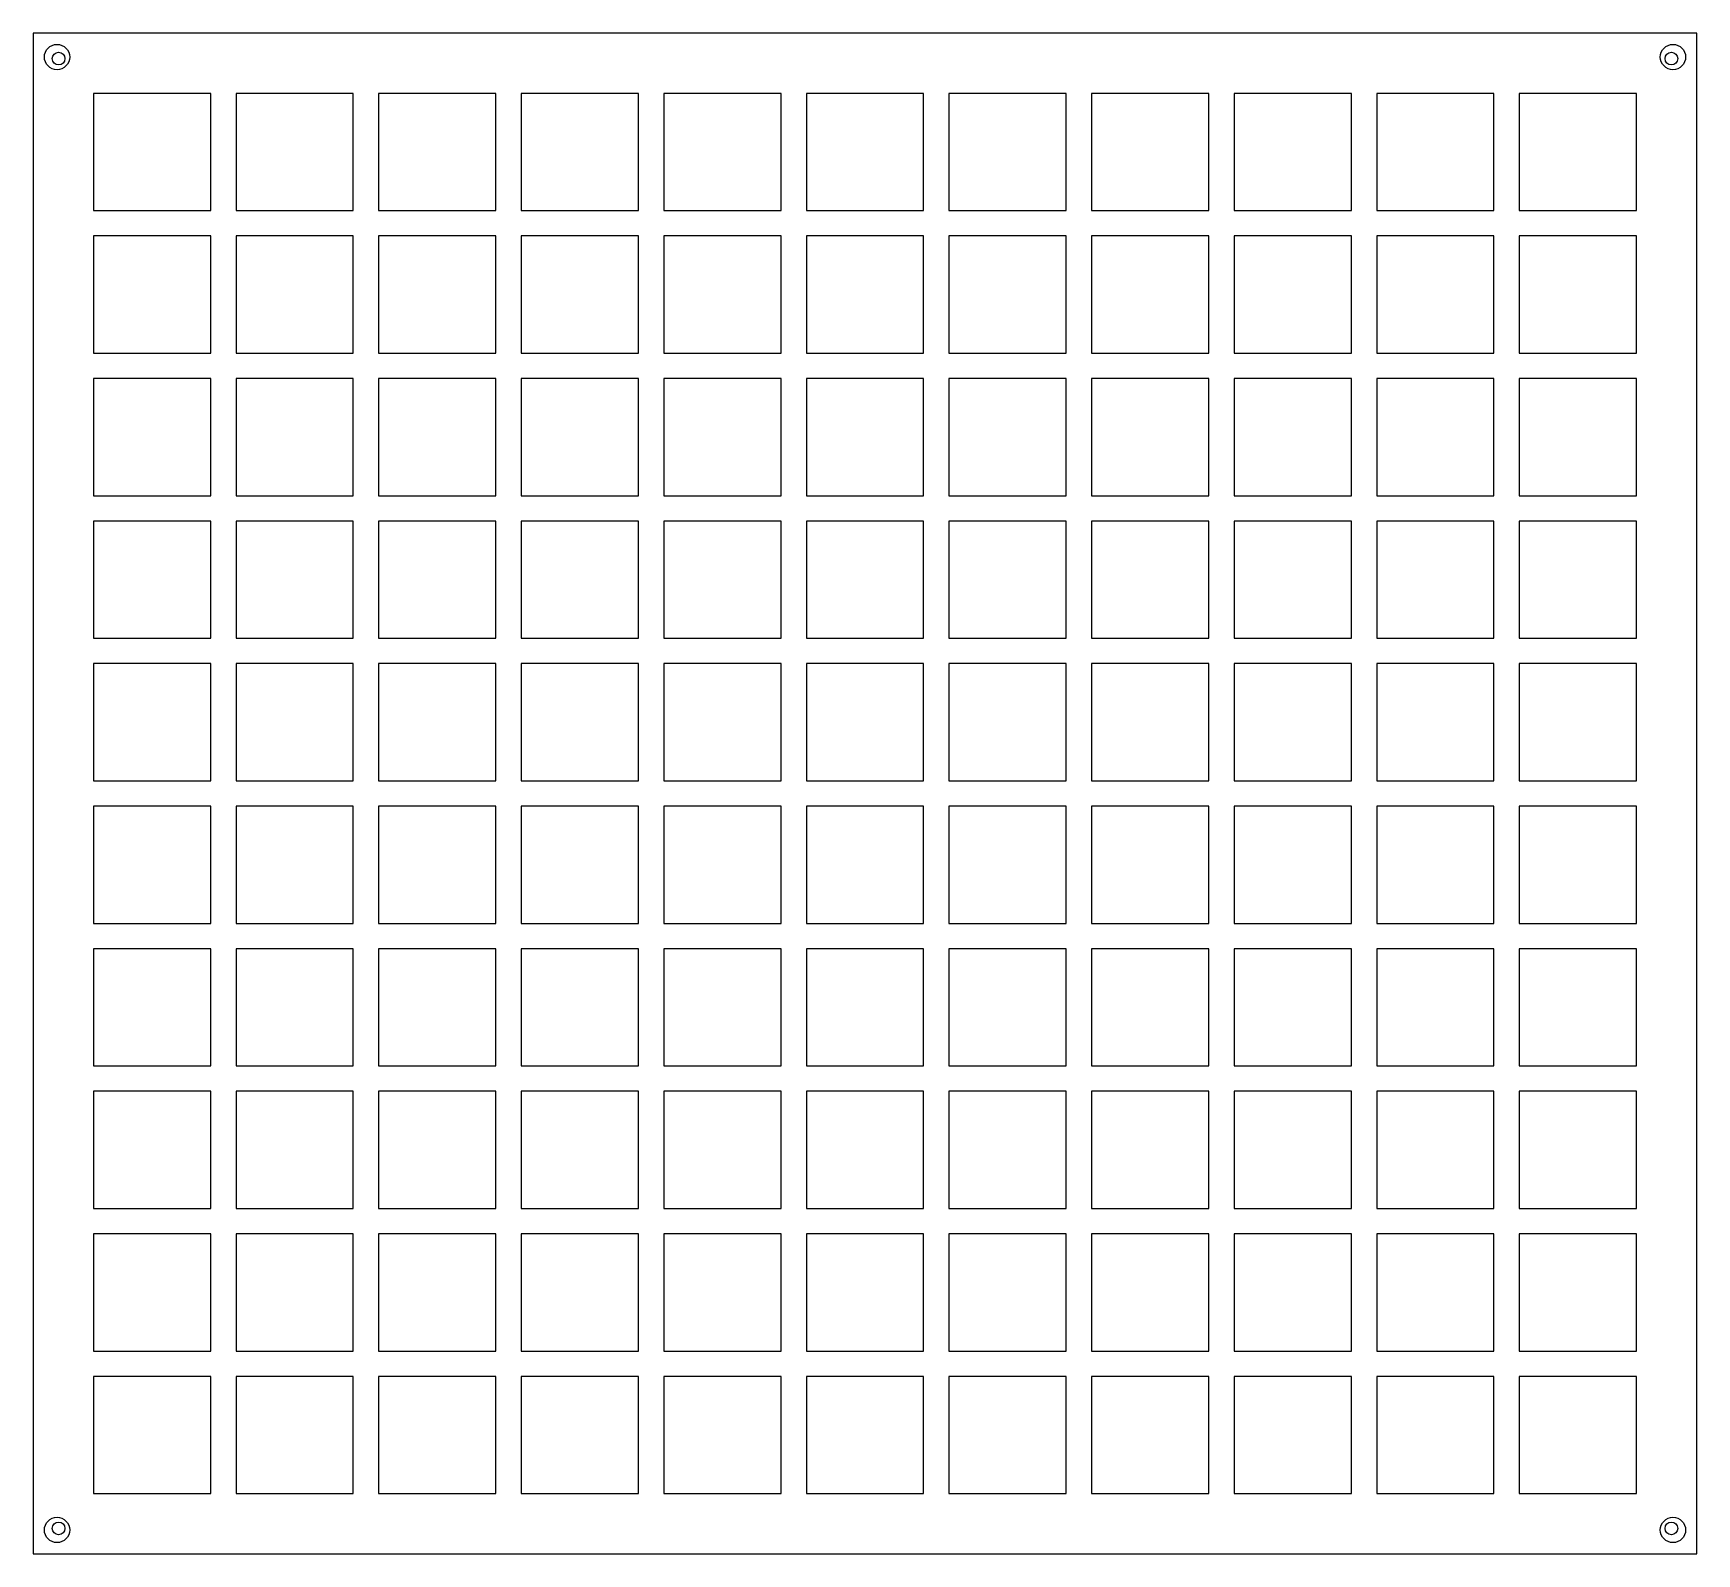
# Model space of a CAD drawing. Extents: x 0 to 525, y 0 to 480.
import ezdxf

# ---------------------------------------------------------------- set-up
doc = ezdxf.new("R2010")
doc.units = 0
doc.layers.add('CUT', color=1, linetype='CONTINUOUS')

msp = doc.modelspace()

# ---------------------------------------------------------------- linework, layer by layer
at = {"layer": 'CUT'}
for p, q in [((525, 480), (0, 480)), ((0, 480), (0, 0)), ((525, 0), (525, 480)), ((56, 461), (19, 461)), ((19, 461), (19, 424)), ((56, 424), (56, 461)), ((101, 461), (64, 461)), ((64, 461), (64, 424)), ((101, 424), (101, 461)), ((146, 461), (109, 461)), ((109, 461), (109, 424)), ((146, 424), (146, 461)), ((191, 461), (154, 461)), ((154, 461), (154, 424)), ((191, 424), (191, 461)), ((236, 461), (199, 461)), ((199, 461), (199, 424)), ((236, 424), (236, 461)), ((281, 461), (244, 461)), ((244, 461), (244, 424)), ((281, 424), (281, 461)), ((326, 461), (289, 461)), ((289, 461), (289, 424)), ((326, 424), (326, 461)), ((371, 461), (334, 461)), ((334, 461), (334, 424)), ((371, 424), (371, 461)), ((416, 461), (379, 461)), ((379, 461), (379, 424)), ((416, 424), (416, 461)), ((461, 461), (424, 461)), ((424, 461), (424, 424)), ((461, 424), (461, 461)), ((506, 461), (469, 461)), ((469, 461), (469, 424)), ((506, 424), (506, 461)), ((19, 424), (56, 424)), ((64, 424), (101, 424)), ((109, 424), (146, 424)), ((154, 424), (191, 424)), ((199, 424), (236, 424)), ((244, 424), (281, 424)), ((289, 424), (326, 424)), ((334, 424), (371, 424)), ((379, 424), (416, 424)), ((424, 424), (461, 424)), ((469, 424), (506, 424)), ((56, 416), (19, 416)), ((19, 416), (19, 379)), ((56, 379), (56, 416)), ((101, 416), (64, 416)), ((64, 416), (64, 379)), ((101, 379), (101, 416)), ((146, 416), (109, 416)), ((109, 416), (109, 379)), ((146, 379), (146, 416)), ((191, 416), (154, 416)), ((154, 416), (154, 379)), ((191, 379), (191, 416)), ((236, 416), (199, 416)), ((199, 416), (199, 379)), ((236, 379), (236, 416)), ((281, 416), (244, 416)), ((244, 416), (244, 379)), ((281, 379), (281, 416)), ((326, 416), (289, 416)), ((289, 416), (289, 379)), ((326, 379), (326, 416)), ((371, 416), (334, 416)), ((334, 416), (334, 379)), ((371, 379), (371, 416)), ((416, 416), (379, 416)), ((379, 416), (379, 379)), ((416, 379), (416, 416)), ((461, 416), (424, 416)), ((424, 416), (424, 379)), ((461, 379), (461, 416)), ((506, 416), (469, 416)), ((469, 416), (469, 379)), ((506, 379), (506, 416)), ((19, 379), (56, 379)), ((64, 379), (101, 379)), ((109, 379), (146, 379)), ((154, 379), (191, 379)), ((199, 379), (236, 379)), ((244, 379), (281, 379)), ((289, 379), (326, 379)), ((334, 379), (371, 379)), ((379, 379), (416, 379)), ((424, 379), (461, 379)), ((469, 379), (506, 379)), ((56, 371), (19, 371)), ((19, 371), (19, 334)), ((56, 334), (56, 371)), ((101, 371), (64, 371)), ((64, 371), (64, 334)), ((101, 334), (101, 371)), ((146, 371), (109, 371)), ((109, 371), (109, 334)), ((146, 334), (146, 371)), ((191, 371), (154, 371)), ((154, 371), (154, 334)), ((191, 334), (191, 371)), ((236, 371), (199, 371)), ((199, 371), (199, 334)), ((236, 334), (236, 371)), ((281, 371), (244, 371)), ((244, 371), (244, 334)), ((281, 334), (281, 371)), ((326, 371), (289, 371)), ((289, 371), (289, 334)), ((326, 334), (326, 371)), ((371, 371), (334, 371)), ((334, 371), (334, 334)), ((371, 334), (371, 371)), ((416, 371), (379, 371)), ((379, 371), (379, 334)), ((416, 334), (416, 371)), ((461, 371), (424, 371)), ((424, 371), (424, 334)), ((461, 334), (461, 371)), ((506, 371), (469, 371)), ((469, 371), (469, 334)), ((506, 334), (506, 371)), ((19, 334), (56, 334)), ((64, 334), (101, 334)), ((109, 334), (146, 334)), ((154, 334), (191, 334)), ((199, 334), (236, 334)), ((244, 334), (281, 334)), ((289, 334), (326, 334)), ((334, 334), (371, 334)), ((379, 334), (416, 334)), ((424, 334), (461, 334)), ((469, 334), (506, 334)), ((56, 326), (19, 326)), ((19, 326), (19, 289)), ((56, 289), (56, 326)), ((101, 326), (64, 326)), ((64, 326), (64, 289)), ((101, 289), (101, 326)), ((146, 326), (109, 326)), ((109, 326), (109, 289)), ((146, 289), (146, 326)), ((191, 326), (154, 326)), ((154, 326), (154, 289)), ((191, 289), (191, 326)), ((236, 326), (199, 326)), ((199, 326), (199, 289)), ((236, 289), (236, 326)), ((281, 326), (244, 326)), ((244, 326), (244, 289)), ((281, 289), (281, 326)), ((326, 326), (289, 326)), ((289, 326), (289, 289)), ((326, 289), (326, 326)), ((371, 326), (334, 326)), ((334, 326), (334, 289)), ((371, 289), (371, 326)), ((416, 326), (379, 326)), ((379, 326), (379, 289)), ((416, 289), (416, 326)), ((461, 326), (424, 326)), ((424, 326), (424, 289)), ((461, 289), (461, 326)), ((506, 326), (469, 326)), ((469, 326), (469, 289)), ((506, 289), (506, 326)), ((19, 289), (56, 289)), ((64, 289), (101, 289)), ((109, 289), (146, 289)), ((154, 289), (191, 289)), ((199, 289), (236, 289)), ((244, 289), (281, 289)), ((289, 289), (326, 289)), ((334, 289), (371, 289)), ((379, 289), (416, 289)), ((424, 289), (461, 289)), ((469, 289), (506, 289)), ((56, 281), (19, 281)), ((19, 281), (19, 244)), ((56, 244), (56, 281)), ((101, 281), (64, 281)), ((64, 281), (64, 244)), ((101, 244), (101, 281)), ((146, 281), (109, 281)), ((109, 281), (109, 244)), ((146, 244), (146, 281)), ((191, 281), (154, 281)), ((154, 281), (154, 244)), ((191, 244), (191, 281)), ((236, 281), (199, 281)), ((199, 281), (199, 244)), ((236, 244), (236, 281)), ((281, 281), (244, 281)), ((244, 281), (244, 244)), ((281, 244), (281, 281)), ((326, 281), (289, 281)), ((289, 281), (289, 244)), ((326, 244), (326, 281)), ((371, 281), (334, 281)), ((334, 281), (334, 244)), ((371, 244), (371, 281)), ((416, 281), (379, 281)), ((379, 281), (379, 244)), ((416, 244), (416, 281)), ((461, 281), (424, 281)), ((424, 281), (424, 244)), ((461, 244), (461, 281)), ((506, 281), (469, 281)), ((469, 281), (469, 244)), ((506, 244), (506, 281)), ((19, 244), (56, 244)), ((64, 244), (101, 244)), ((109, 244), (146, 244)), ((154, 244), (191, 244)), ((199, 244), (236, 244)), ((244, 244), (281, 244)), ((289, 244), (326, 244)), ((334, 244), (371, 244)), ((379, 244), (416, 244)), ((424, 244), (461, 244)), ((469, 244), (506, 244)), ((56, 236), (19, 236)), ((19, 236), (19, 199)), ((56, 199), (56, 236)), ((101, 236), (64, 236)), ((64, 236), (64, 199)), ((101, 199), (101, 236)), ((146, 236), (109, 236)), ((109, 236), (109, 199)), ((146, 199), (146, 236)), ((191, 236), (154, 236)), ((154, 236), (154, 199)), ((191, 199), (191, 236)), ((236, 236), (199, 236)), ((199, 236), (199, 199)), ((236, 199), (236, 236)), ((281, 236), (244, 236)), ((244, 236), (244, 199)), ((281, 199), (281, 236)), ((326, 236), (289, 236)), ((289, 236), (289, 199)), ((326, 199), (326, 236)), ((371, 236), (334, 236)), ((334, 236), (334, 199)), ((371, 199), (371, 236)), ((416, 236), (379, 236)), ((379, 236), (379, 199)), ((416, 199), (416, 236)), ((461, 236), (424, 236)), ((424, 236), (424, 199)), ((461, 199), (461, 236)), ((506, 236), (469, 236)), ((469, 236), (469, 199)), ((506, 199), (506, 236)), ((19, 199), (56, 199)), ((64, 199), (101, 199)), ((109, 199), (146, 199)), ((154, 199), (191, 199)), ((199, 199), (236, 199)), ((244, 199), (281, 199)), ((289, 199), (326, 199)), ((334, 199), (371, 199)), ((379, 199), (416, 199)), ((424, 199), (461, 199)), ((469, 199), (506, 199)), ((56, 191), (19, 191)), ((19, 191), (19, 154)), ((56, 154), (56, 191)), ((101, 191), (64, 191)), ((64, 191), (64, 154)), ((101, 154), (101, 191)), ((146, 191), (109, 191)), ((109, 191), (109, 154)), ((146, 154), (146, 191)), ((191, 191), (154, 191)), ((154, 191), (154, 154)), ((191, 154), (191, 191)), ((236, 191), (199, 191)), ((199, 191), (199, 154)), ((236, 154), (236, 191)), ((281, 191), (244, 191)), ((244, 191), (244, 154)), ((281, 154), (281, 191)), ((326, 191), (289, 191)), ((289, 191), (289, 154)), ((326, 154), (326, 191)), ((371, 191), (334, 191)), ((334, 191), (334, 154)), ((371, 154), (371, 191)), ((416, 191), (379, 191)), ((379, 191), (379, 154)), ((416, 154), (416, 191)), ((461, 191), (424, 191)), ((424, 191), (424, 154)), ((461, 154), (461, 191)), ((506, 191), (469, 191)), ((469, 191), (469, 154)), ((506, 154), (506, 191)), ((19, 154), (56, 154)), ((64, 154), (101, 154)), ((109, 154), (146, 154)), ((154, 154), (191, 154)), ((199, 154), (236, 154)), ((244, 154), (281, 154)), ((289, 154), (326, 154)), ((334, 154), (371, 154)), ((379, 154), (416, 154)), ((424, 154), (461, 154)), ((469, 154), (506, 154)), ((56, 146), (19, 146)), ((19, 146), (19, 109)), ((56, 109), (56, 146)), ((101, 146), (64, 146)), ((64, 146), (64, 109)), ((101, 109), (101, 146)), ((146, 146), (109, 146)), ((109, 146), (109, 109)), ((146, 109), (146, 146)), ((191, 146), (154, 146)), ((154, 146), (154, 109)), ((191, 109), (191, 146)), ((236, 146), (199, 146)), ((199, 146), (199, 109)), ((236, 109), (236, 146)), ((281, 146), (244, 146)), ((244, 146), (244, 109)), ((281, 109), (281, 146)), ((326, 146), (289, 146)), ((289, 146), (289, 109)), ((326, 109), (326, 146)), ((371, 146), (334, 146)), ((334, 146), (334, 109)), ((371, 109), (371, 146)), ((416, 146), (379, 146)), ((379, 146), (379, 109)), ((416, 109), (416, 146)), ((461, 146), (424, 146)), ((424, 146), (424, 109)), ((461, 109), (461, 146)), ((506, 146), (469, 146)), ((469, 146), (469, 109)), ((506, 109), (506, 146)), ((19, 109), (56, 109)), ((64, 109), (101, 109)), ((109, 109), (146, 109)), ((154, 109), (191, 109)), ((199, 109), (236, 109)), ((244, 109), (281, 109)), ((289, 109), (326, 109)), ((334, 109), (371, 109)), ((379, 109), (416, 109)), ((424, 109), (461, 109)), ((469, 109), (506, 109)), ((56, 101), (19, 101)), ((19, 101), (19, 64)), ((56, 64), (56, 101)), ((101, 101), (64, 101)), ((64, 101), (64, 64)), ((101, 64), (101, 101)), ((146, 101), (109, 101)), ((109, 101), (109, 64)), ((146, 64), (146, 101)), ((191, 101), (154, 101)), ((154, 101), (154, 64)), ((191, 64), (191, 101)), ((236, 101), (199, 101)), ((199, 101), (199, 64)), ((236, 64), (236, 101)), ((281, 101), (244, 101)), ((244, 101), (244, 64)), ((281, 64), (281, 101)), ((326, 101), (289, 101)), ((289, 101), (289, 64)), ((326, 64), (326, 101)), ((371, 101), (334, 101)), ((334, 101), (334, 64)), ((371, 64), (371, 101)), ((416, 101), (379, 101)), ((379, 101), (379, 64)), ((416, 64), (416, 101)), ((461, 101), (424, 101)), ((424, 101), (424, 64)), ((461, 64), (461, 101)), ((506, 101), (469, 101)), ((469, 101), (469, 64)), ((506, 64), (506, 101)), ((19, 64), (56, 64)), ((64, 64), (101, 64)), ((109, 64), (146, 64)), ((154, 64), (191, 64)), ((199, 64), (236, 64)), ((244, 64), (281, 64)), ((289, 64), (326, 64)), ((334, 64), (371, 64)), ((379, 64), (416, 64)), ((424, 64), (461, 64)), ((469, 64), (506, 64)), ((56, 56), (19, 56)), ((19, 56), (19, 19)), ((56, 19), (56, 56)), ((101, 56), (64, 56)), ((64, 56), (64, 19)), ((101, 19), (101, 56)), ((146, 56), (109, 56)), ((109, 56), (109, 19)), ((146, 19), (146, 56)), ((191, 56), (154, 56)), ((154, 56), (154, 19)), ((191, 19), (191, 56)), ((236, 56), (199, 56)), ((199, 56), (199, 19)), ((236, 19), (236, 56)), ((281, 56), (244, 56)), ((244, 56), (244, 19)), ((281, 19), (281, 56)), ((326, 56), (289, 56)), ((289, 56), (289, 19)), ((326, 19), (326, 56)), ((371, 56), (334, 56)), ((334, 56), (334, 19)), ((371, 19), (371, 56)), ((416, 56), (379, 56)), ((379, 56), (379, 19)), ((416, 19), (416, 56)), ((461, 56), (424, 56)), ((424, 56), (424, 19)), ((461, 19), (461, 56)), ((506, 56), (469, 56)), ((469, 56), (469, 19)), ((506, 19), (506, 56)), ((19, 19), (56, 19)), ((64, 19), (101, 19)), ((109, 19), (146, 19)), ((154, 19), (191, 19)), ((199, 19), (236, 19)), ((244, 19), (281, 19)), ((289, 19), (326, 19)), ((334, 19), (371, 19)), ((379, 19), (416, 19)), ((424, 19), (461, 19)), ((469, 19), (506, 19)), ((0, 0), (525, 0))]:
    msp.add_line(p, q, dxfattribs=at)
for centre, radius in [((7.5, 472.5), 4), ((8, 472), 2), ((517.5, 472.5), 4), ((517, 472), 2), ((7.5, 7.5), 4), ((517.5, 7.5), 4), ((8, 8), 2), ((517, 8), 2)]:
    msp.add_circle(centre, radius, dxfattribs=at)

doc.saveas('drawing.dxf')
